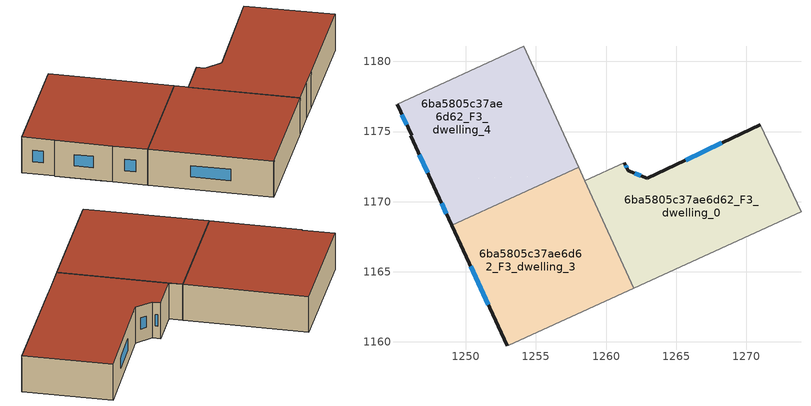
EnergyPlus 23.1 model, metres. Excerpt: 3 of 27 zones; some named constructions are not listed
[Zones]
6ba5805c37ae6d62_F3_dwelling_0
 floor to 6ba5805c37ae6d62_F2_dwelling_5 (EU_floor_Construction): 1270.98,1175.49 1273.9,1169.28 1265.73,1165.54 1264.09,1164.8 1261.99,1163.84 1258.51,1171.45 1258.51,1171.51 1259.42,1171.93 1262.09,1172.01 1262.95,1171.67 z9
 floor to 6ba5805c37ae6d62_F2_dwelling_3 (EU_floor_Construction): 1261.57,1172.22 1262.09,1172.01 1259.42,1171.93 1261.31,1172.79 z9
 wall outside (EU_wall_Construction): 1270.98,1175.49 1262.95,1171.67 1261.57,1172.22 1261.31,1172.79 z9:12
 wall adiabatic (EU_wall_Construction): 1261.99,1163.84 1264.09,1164.8 1265.73,1165.54 1273.9,1169.28 1270.98,1175.49 z9:12
 wall to 6ba5805c37ae6d62_F3_dwelling_1 (EU_wall_Construction): 1261.31,1172.79 1258.49,1171.5 z9:12
 wall to 6ba5805c37ae6d62_F3_dwelling_3 (EU_wall_Construction): 1258.49,1171.5 1261.99,1163.84 z9:12
 window (EU_Window_Construction): 1261.48,1172.42 1261.4,1172.6 / 1262.48,1171.85 1262.04,1172.03 / 1268.25,1174.19 1265.68,1172.97 z10.02:10.98
 roof outside (EU_roof_Construction): 1273.9,1169.28 1270.98,1175.49 1262.95,1171.67 1261.57,1172.22 1261.31,1172.79 1258.49,1171.5 1261.99,1163.84 1264.09,1164.8 1265.73,1165.54 z12
6ba5805c37ae6d62_F3_dwelling_3
 floor to 6ba5805c37ae6d62_F2_dwelling_6 (EU_floor_Construction): 1258.31,1171.9 1258.51,1171.45 1258.79,1162.38 1253.07,1159.77 1252.95,1159.73 1248.99,1168.33 1256.71,1171.85 z9
 floor to 6ba5805c37ae6d62_F2_dwelling_5 (EU_floor_Construction): 1258.51,1171.45 1261.99,1163.84 1258.79,1162.38 z9
 floor to 6ba5805c37ae6d62_F2_dwelling_3 (EU_floor_Construction): 1258.05,1172.46 1258.31,1171.9 1256.71,1171.85 z9
 wall outside (EU_wall_Construction): 1248.99,1168.33 1252.95,1159.73 z9:12
 wall adiabatic (EU_wall_Construction): 1252.95,1159.73 1253.07,1159.77 1261.99,1163.84 z9:12
 wall to 6ba5805c37ae6d62_F3_dwelling_4 (EU_wall_Construction): 1258.05,1172.46 1248.99,1168.33 z9:12
 wall to 6ba5805c37ae6d62_F3_dwelling_1 (EU_wall_Construction): 1258.49,1171.5 1258.05,1172.46 z9:12
 window (EU_Window_Construction): 1250.34,1165.4 1251.6,1162.66 z10.02:10.98
 roof outside (EU_roof_Construction): 1261.99,1163.84 1258.05,1172.46 1248.99,1168.33 1252.95,1159.73 1253.07,1159.77 z12
6ba5805c37ae6d62_F3_dwelling_4
 floor to 6ba5805c37ae6d62_F2_dwelling_3 (EU_floor_Construction): 1254.12,1181.08 1258.05,1172.46 1256.7,1171.85 1253.17,1171.74 1252.9,1180.53 z9
 floor to 6ba5805c37ae6d62_F2_dwelling_4 (EU_floor_Construction): 1252.9,1180.53 1253.17,1171.74 1247.5,1171.57 1246.08,1174.69 1246.14,1174.73 1245.1,1176.96 z9
 floor to 6ba5805c37ae6d62_F2_dwelling_6 (EU_floor_Construction): 1256.71,1171.85 1248.99,1168.33 1247.9,1170.7 1247.5,1171.57 z9
 wall outside (EU_wall_Construction): 1245.1,1176.96 1246.14,1174.73 1246.08,1174.69 1247.9,1170.7 1248.99,1168.33 z9:12
 wall to 6ba5805c37ae6d62_F3_dwelling_5 (EU_wall_Construction): 1254.12,1181.08 1245.1,1176.96 z9:12
 wall to 6ba5805c37ae6d62_F3_dwelling_1 (EU_wall_Construction): 1258.05,1172.46 1254.12,1181.08 z9:12
 window (EU_Window_Construction): 1245.45,1176.2 1245.78,1175.49 / 1248.27,1169.89 1248.62,1169.14 / 1246.7,1173.33 1247.28,1172.06 z10.02:10.98
 roof outside (EU_roof_Construction): 1258.05,1172.46 1254.12,1181.08 1245.1,1176.96 1246.14,1174.73 1246.08,1174.69 1247.9,1170.7 1248.99,1168.33 z12
[HVACTEMPLATE:THERMOSTAT] Constant Heating Setpoint=20; Constant Cooling Setpoint=50
EU_HeatOnly_6ba5805c37ae6d62_F0_dwelling_0; EU_HeatOnly_6ba5805c37ae6d62_F0_dwelling_1; EU_HeatOnly_6ba5805c37ae6d62_F0_dwelling_2; EU_HeatOnly_6ba5805c37ae6d62_F0_dwelling_3; EU_HeatOnly_6ba5805c37ae6d62_F0_dwelling_4; EU_HeatOnly_6ba5805c37ae6d62_F0_dwelling_5; EU_HeatOnly_6ba5805c37ae6d62_F0_dwelling_6; EU_HeatOnly_6ba5805c37ae6d62_F1_dwelling_0; EU_HeatOnly_6ba5805c37ae6d62_F1_dwelling_1; EU_HeatOnly_6ba5805c37ae6d62_F1_dwelling_2; EU_HeatOnly_6ba5805c37ae6d62_F1_dwelling_3; EU_HeatOnly_6ba5805c37ae6d62_F1_dwelling_4; EU_HeatOnly_6ba5805c37ae6d62_F1_dwelling_5; EU_HeatOnly_6ba5805c37ae6d62_F1_dwelling_6; EU_HeatOnly_6ba5805c37ae6d62_F2_dwelling_0; EU_HeatOnly_6ba5805c37ae6d62_F2_dwelling_1; EU_HeatOnly_6ba5805c37ae6d62_F2_dwelling_2; EU_HeatOnly_6ba5805c37ae6d62_F2_dwelling_3; EU_HeatOnly_6ba5805c37ae6d62_F2_dwelling_4; EU_HeatOnly_6ba5805c37ae6d62_F2_dwelling_5; EU_HeatOnly_6ba5805c37ae6d62_F2_dwelling_6; EU_HeatOnly_6ba5805c37ae6d62_F3_dwelling_0; EU_HeatOnly_6ba5805c37ae6d62_F3_dwelling_1; EU_HeatOnly_6ba5805c37ae6d62_F3_dwelling_2; EU_HeatOnly_6ba5805c37ae6d62_F3_dwelling_3; EU_HeatOnly_6ba5805c37ae6d62_F3_dwelling_4; EU_HeatOnly_6ba5805c37ae6d62_F3_dwelling_5
[SCHEDULE:CONSTANT]
Name | Hourly Value
EU_AlwaysOn | 1
EU_CoolingOff | 0
[SCHEDULE:FILE] Column Number=1; Rows to Skip at Top=0; Number of Hours of Data=8760; Column Separator=Comma; Interpolate to Timestep=No; Minutes per Item=60; Adjust Schedule for Daylight Savings=Yes
Name | File
EU_Step8_GainSchedule_6ba5805c37ae6d62_F1_dwelling_5_f000 | ../../schedules/6ba5805c37ae6d62/6ba5805c37ae6d62_F1_dwelling_5_f000_gain.csv
EU_Step8_GainSchedule_6ba5805c37ae6d62_F1_dwelling_6_f000 | ../../schedules/6ba5805c37ae6d62/6ba5805c37ae6d62_F1_dwelling_6_f000_gain.csv
EU_Step8_GainSchedule_6ba5805c37ae6d62_F2_dwelling_0_f000 | ../../schedules/6ba5805c37ae6d62/6ba5805c37ae6d62_F2_dwelling_0_f000_gain.csv
EU_Step8_GainSchedule_6ba5805c37ae6d62_F2_dwelling_1_f000 | ../../schedules/6ba5805c37ae6d62/6ba5805c37ae6d62_F2_dwelling_1_f000_gain.csv
EU_Step8_GainSchedule_6ba5805c37ae6d62_F2_dwelling_2_f000 | ../../schedules/6ba5805c37ae6d62/6ba5805c37ae6d62_F2_dwelling_2_f000_gain.csv
EU_Step8_GainSchedule_6ba5805c37ae6d62_F2_dwelling_3_f000 | ../../schedules/6ba5805c37ae6d62/6ba5805c37ae6d62_F2_dwelling_3_f000_gain.csv
EU_Step8_GainSchedule_6ba5805c37ae6d62_F2_dwelling_4_f000 | ../../schedules/6ba5805c37ae6d62/6ba5805c37ae6d62_F2_dwelling_4_f000_gain.csv
EU_Step8_GainSchedule_6ba5805c37ae6d62_F2_dwelling_5_f000 | ../../schedules/6ba5805c37ae6d62/6ba5805c37ae6d62_F2_dwelling_5_f000_gain.csv
EU_Step8_GainSchedule_6ba5805c37ae6d62_F2_dwelling_6_f000 | ../../schedules/6ba5805c37ae6d62/6ba5805c37ae6d62_F2_dwelling_6_f000_gain.csv
EU_Step8_GainSchedule_6ba5805c37ae6d62_F3_dwelling_0_f000 | ../../schedules/6ba5805c37ae6d62/6ba5805c37ae6d62_F3_dwelling_0_f000_gain.csv
EU_Step8_GainSchedule_6ba5805c37ae6d62_F3_dwelling_1_f000 | ../../schedules/6ba5805c37ae6d62/6ba5805c37ae6d62_F3_dwelling_1_f000_gain.csv
EU_Step8_GainSchedule_6ba5805c37ae6d62_F3_dwelling_2_f000 | ../../schedules/6ba5805c37ae6d62/6ba5805c37ae6d62_F3_dwelling_2_f000_gain.csv
EU_Step8_GainSchedule_6ba5805c37ae6d62_F3_dwelling_3_f000 | ../../schedules/6ba5805c37ae6d62/6ba5805c37ae6d62_F3_dwelling_3_f000_gain.csv
EU_Step8_GainSchedule_6ba5805c37ae6d62_F3_dwelling_4_f000 | ../../schedules/6ba5805c37ae6d62/6ba5805c37ae6d62_F3_dwelling_4_f000_gain.csv
EU_Step8_GainSchedule_6ba5805c37ae6d62_F3_dwelling_5_f000 | ../../schedules/6ba5805c37ae6d62/6ba5805c37ae6d62_F3_dwelling_5_f000_gain.csv
